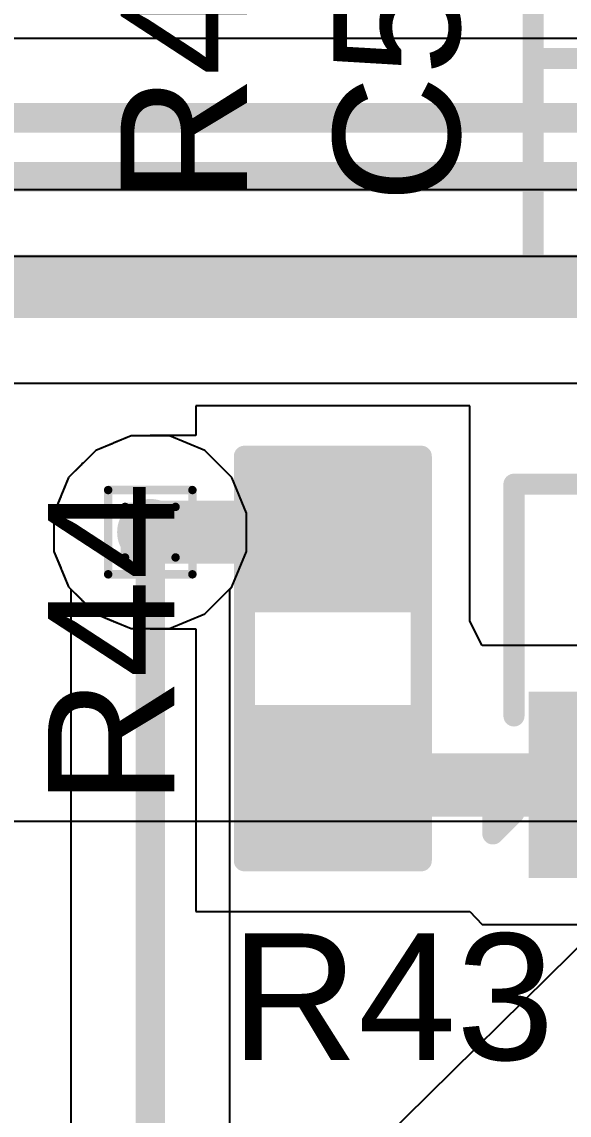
# Model space of a CAD drawing. Header units: inches. Extents: x -12 to 5357, y -8 to 5291.
# Drawn here: x 35.11 to 38.41, y 44.41 to 51 of the extents above; entities that cross this region are included whole.
import ezdxf

# ---------------------------------------------------------------- set-up
doc = ezdxf.new("R2010")
doc.units = ezdxf.units.IN
for name, color, linetype in [('Bottom Layer', 5, 'Continuous'), ('Drill Drawing', 1, 'Continuous'), ('Ground', 16, 'Continuous'), ('Power', 76, 'Continuous'), ('Top Layer', 1, 'Continuous'), ('Top Overlay', 2, 'Continuous'), ('Top Paste', 8, 'Continuous'), ('Top Solder', 216, 'Continuous'), ('Via Holes', 16, 'Continuous')]:
    doc.layers.add(name, color=color, linetype=linetype)
doc.styles.add('Arial', font='', dxfattribs={"height": 0.2})
doc.styles.get('Arial').set_extended_font_data('Arial')

# ---------------------------------------------------------------- blocks, each defined once
blk = doc.blocks.new('14_VSON__4_3__20')
at = {"layer": 'Top Solder'}
blk.add_line((-0.8678, -2.2778), (-5350.8161, -5279.0699), dxfattribs=at)
blk = doc.blocks.new('R___0603_26')
at = {"layer": 'Top Layer'}
for points in [[(-0.381, 0.4445), (-0.381, -0.4445), (-1.143, -0.4445), (-1.143, 0.4445)], [(1.143, 0.4445), (1.143, -0.4445), (0.381, -0.4445), (0.381, 0.4445)]]:
    blk.add_hatch(color=1, dxfattribs=at).paths.add_polyline_path(points)
at = {"layer": 'Top Paste'}
for points in [[(-0.381, 0.4445), (-0.381, -0.4445), (-1.143, -0.4445), (-1.143, 0.4445)], [(1.143, 0.4445), (1.143, -0.4445), (0.381, -0.4445), (0.381, 0.4445)]]:
    blk.add_hatch(color=8, dxfattribs=at).paths.add_polyline_path(points)
at = {"layer": 'Top Solder'}
for points in [[(-0.2794, 0.5461), (-0.2794, -0.5461), (-1.2446, -0.5461), (-1.2446, 0.5461)], [(1.2446, 0.5461), (1.2446, -0.5461), (0.2794, -0.5461), (0.2794, 0.5461)]]:
    blk.add_hatch(color=216, dxfattribs=at).paths.add_polyline_path(points)
at = {"layer": 'Top Overlay'}
for points in [[(-1.2192, -0.5334, 0.127, 0.127, 0), (-1.2192, 0.5334, 0.127, 0.127, 0)], [(1.2192, 0.5334, 0.127, 0.127, 0), (-1.2192, 0.5334, 0.127, 0.127, 0)], [(1.2192, -0.5334, 0.127, 0.127, 0), (1.2192, 0.5334, 0.127, 0.127, 0)], [(1.2192, -0.5334, 0.127, 0.127, 0), (-1.2192, -0.5334, 0.127, 0.127, 0)]]:
    blk.add_lwpolyline(points, format="xyseb", dxfattribs=at)
for points in [[(-1.25095, 0.5334, 0.0635, 0.0635, 1), (-1.18745, 0.5334, 0.0635, 0.0635, 1)], [(-1.25095, 0.5334, 0.0635, 0.0635, 1), (-1.18745, 0.5334, 0.0635, 0.0635, 1)], [(1.18745, 0.5334, 0.0635, 0.0635, 1), (1.25095, 0.5334, 0.0635, 0.0635, 1)], [(1.18745, 0.5334, 0.0635, 0.0635, 1), (1.25095, 0.5334, 0.0635, 0.0635, 1)], [(-1.25095, -0.5334, 0.0635, 0.0635, 1), (-1.18745, -0.5334, 0.0635, 0.0635, 1)], [(-1.25095, -0.5334, 0.0635, 0.0635, 1), (-1.18745, -0.5334, 0.0635, 0.0635, 1)], [(1.18745, -0.5334, 0.0635, 0.0635, 1), (1.25095, -0.5334, 0.0635, 0.0635, 1)], [(1.18745, -0.5334, 0.0635, 0.0635, 1), (1.25095, -0.5334, 0.0635, 0.0635, 1)]]:
    blk.add_lwpolyline(points, format="xyseb", close=True, dxfattribs=at)
blk = doc.blocks.new('SOT_23_59')
at = {"layer": 'Top Layer'}
for points in [[(-0.41, 1.46), (0.41, 1.46), (0.41, 0.54), (-0.41, 0.54)], [(-1.36, -0.54), (-0.54, -0.54), (-0.54, -1.46), (-1.36, -1.46)], [(0.54, -0.54), (1.36, -0.54), (1.36, -1.46), (0.54, -1.46)]]:
    blk.add_hatch(color=1, dxfattribs=at).paths.add_polyline_path(points)
at = {"layer": 'Top Paste'}
for points in [[(-0.41, 1.46), (0.41, 1.46), (0.41, 0.54), (-0.41, 0.54)], [(-1.36, -0.54), (-0.54, -0.54), (-0.54, -1.46), (-1.36, -1.46)], [(0.54, -0.54), (1.36, -0.54), (1.36, -1.46), (0.54, -1.46)]]:
    blk.add_hatch(color=8, dxfattribs=at).paths.add_polyline_path(points)
at = {"layer": 'Top Solder'}
for points in [[(-0.5116, 1.5616), (0.5116, 1.5616), (0.5116, 0.4384), (-0.5116, 0.4384)], [(-1.4616, -0.4384), (-0.4384, -0.4384), (-0.4384, -1.5616), (-1.4616, -1.5616)], [(0.4384, -0.4384), (1.4616, -0.4384), (1.4616, -1.5616), (0.4384, -1.5616)]]:
    blk.add_hatch(color=216, dxfattribs=at).paths.add_polyline_path(points)
at = {"layer": 'Top Overlay'}
for points in [[(-1.5494, 0.8128, 0.127, 0.127, 0), (-0.5588, 0.8128, 0.127, 0.127, 0)], [(-1.5494, 0.8128, 0.127, 0.127, 0), (-1.5494, -0.5842, 0.127, 0.127, 0)], [(0.5588, 0.8128, 0.127, 0.127, 0), (1.5494, 0.8128, 0.127, 0.127, 0)], [(1.5494, -0.5842, 0.127, 0.127, 0), (1.5494, 0.8128, 0.127, 0.127, 0)], [(-0.3302, -0.7874, 0.127, 0.127, 0), (0.3302, -0.7874, 0.127, 0.127, 0)], [(-1.6764, -1.2954, 0.127, 0.127, 0), (-1.6764, -1.0414, 0.127, 0.127, 0)], [(-1.6764, -1.0414, 0.127, 0.127, 0), (-1.5494, -1.1684, 0.127, 0.127, 0)], [(-1.6764, -1.2954, 0.127, 0.127, 0), (-1.5494, -1.1684, 0.127, 0.127, 0)]]:
    blk.add_lwpolyline(points, format="xyseb", dxfattribs=at)
for points in [[(-1.5812, 0.8128, 0.0635, 0.0635, 1), (-1.5177, 0.8128, 0.0635, 0.0635, 1)], [(-1.5812, 0.8128, 0.0635, 0.0635, 1), (-1.5177, 0.8128, 0.0635, 0.0635, 1)], [(-0.5905, 0.8128, 0.0635, 0.0635, 1), (-0.5271, 0.8128, 0.0635, 0.0635, 1)], [(0.5271, 0.8128, 0.0635, 0.0635, 1), (0.5905, 0.8128, 0.0635, 0.0635, 1)], [(1.5177, 0.8128, 0.0635, 0.0635, 1), (1.5812, 0.8128, 0.0635, 0.0635, 1)], [(1.5177, 0.8128, 0.0635, 0.0635, 1), (1.5812, 0.8128, 0.0635, 0.0635, 1)], [(-1.5812, -0.5842, 0.0635, 0.0635, 1), (-1.5176, -0.5842, 0.0635, 0.0635, 1)], [(1.5176, -0.5842, 0.0635, 0.0635, 1), (1.5812, -0.5842, 0.0635, 0.0635, 1)], [(-0.3619, -0.7874, 0.0635, 0.0635, 1), (-0.2984, -0.7874, 0.0635, 0.0635, 1)], [(0.2984, -0.7874, 0.0635, 0.0635, 1), (0.3619, -0.7874, 0.0635, 0.0635, 1)], [(-1.7082, -1.0414, 0.0635, 0.0635, 1), (-1.6446, -1.0414, 0.0635, 0.0635, 1)], [(-1.7082, -1.0414, 0.0635, 0.0635, 1), (-1.6446, -1.0414, 0.0635, 0.0635, 1)], [(-1.5812, -1.1684, 0.0635, 0.0635, 1), (-1.5176, -1.1684, 0.0635, 0.0635, 1)], [(-1.5812, -1.1684, 0.0635, 0.0635, 1), (-1.5176, -1.1684, 0.0635, 0.0635, 1)], [(-1.7082, -1.2954, 0.0635, 0.0635, 1), (-1.6446, -1.2954, 0.0635, 0.0635, 1)], [(-1.7082, -1.2954, 0.0635, 0.0635, 1), (-1.6446, -1.2954, 0.0635, 0.0635, 1)]]:
    blk.add_lwpolyline(points, format="xyseb", close=True, dxfattribs=at)

msp = doc.modelspace()

# ---------------------------------------------------------------- hatches: boundary and pattern name
at = {"layer": 'Bottom Layer'}
h = msp.add_hatch(color=5, dxfattribs=at)
edge = h.paths.add_edge_path()
edge.add_arc((35.8856, 47.9214), 0.2, 0, 360)
at = {"layer": 'Ground'}
h = msp.add_hatch(color=16, dxfattribs=at)
edge = h.paths.add_edge_path()
edge.add_arc((35.8856, 47.9214), 0.2, 0, 360)
at = {"layer": 'Power'}
h = msp.add_hatch(color=76, dxfattribs=at)
edge = h.paths.add_edge_path()
edge.add_arc((35.8856, 47.9214), 0.2, 0, 360)
at = {"layer": 'Top Layer'}
h = msp.add_hatch(color=1, dxfattribs=at)
edge = h.paths.add_edge_path()
edge.add_arc((35.8856, 47.9214), 0.2, 0, 360)
at = {"layer": 'Via Holes'}
h = msp.add_hatch(color=7, dxfattribs=at)
edge = h.paths.add_edge_path()
edge.add_arc((35.8856, 47.9214), 0.1, 0, 360)

# ---------------------------------------------------------------- linework, layer by layer
at = {"layer": 'Bottom Layer'}
for p, q in [((39.624, 49.9857), (33.401, 49.9857)), ((33.401, 48.8203), (39.624, 48.8203)), ((35.77, 48.5024), (35.5565, 48.4139)), ((36.0011, 48.5024), (35.77, 48.5024)), ((36.2147, 48.4139), (36.0011, 48.5024)), ((35.5565, 48.4139), (35.393, 48.2505)), ((36.3781, 48.2505), (36.2147, 48.4139)), ((35.393, 48.2505), (35.3046, 48.0369)), ((36.4666, 48.0369), (36.3781, 48.2505)), ((35.3046, 48.0369), (35.3046, 47.8058)), ((36.4666, 47.8058), (36.4666, 48.0369)), ((35.3046, 47.8058), (35.393, 47.5922)), ((36.3781, 47.5922), (36.4666, 47.8058)), ((35.393, 47.5922), (35.4065, 47.5788)), ((36.3647, 47.5788), (36.3781, 47.5922)), ((35.4065, 47.5788), (35.4065, 38.0501)), ((36.3647, 28.7263), (36.3647, 47.5788))]:
    msp.add_line(p, q, dxfattribs=at)
for points in [[(33.401, 49.403, 0.381, 0.381, 0), (39.624, 49.403, 0.381, 0.381, 0)], [(35.8856, 28.7263, 0.1778, 0.1778, 0), (35.8856, 47.9214, 0.1778, 0.1778, 0)]]:
    msp.add_lwpolyline(points, format="xyseb", dxfattribs=at)
msp.add_lwpolyline([(35.8411, 47.9214, 0.0889, 0.0889, 1), (35.93, 47.9214, 0.0889, 0.0889, 1)], format="xyseb", close=True, dxfattribs=at)
at = {"layer": 'Drill Drawing'}
for points in [[(35.6316, 48.1754, 0.0508, 0.0508, 0), (36.1396, 48.1754, 0.0508, 0.0508, 0)], [(35.6316, 47.6674, 0.0508, 0.0508, 0), (35.6316, 48.1754, 0.0508, 0.0508, 0)], [(36.1396, 47.6674, 0.0508, 0.0508, 0), (36.1396, 48.1754, 0.0508, 0.0508, 0)], [(35.7332, 48.0738, 0.0508, 0.0508, 0), (36.038, 48.0738, 0.0508, 0.0508, 0)], [(35.7332, 47.769, 0.0508, 0.0508, 0), (35.7332, 48.0738, 0.0508, 0.0508, 0)], [(36.038, 47.769, 0.0508, 0.0508, 0), (36.038, 48.0738, 0.0508, 0.0508, 0)], [(35.7332, 47.769, 0.0508, 0.0508, 0), (36.038, 47.769, 0.0508, 0.0508, 0)], [(35.6316, 47.6674, 0.0508, 0.0508, 0), (36.1396, 47.6674, 0.0508, 0.0508, 0)]]:
    msp.add_lwpolyline(points, format="xyseb", dxfattribs=at)
for points in [[(35.6189, 48.1754, 0.0254, 0.0254, 1), (35.6443, 48.1754, 0.0254, 0.0254, 1)], [(35.6189, 48.1754, 0.0254, 0.0254, 1), (35.6443, 48.1754, 0.0254, 0.0254, 1)], [(36.1269, 48.1754, 0.0254, 0.0254, 1), (36.1523, 48.1754, 0.0254, 0.0254, 1)], [(36.1269, 48.1754, 0.0254, 0.0254, 1), (36.1523, 48.1754, 0.0254, 0.0254, 1)], [(35.7205, 48.0738, 0.0254, 0.0254, 1), (35.7459, 48.0738, 0.0254, 0.0254, 1)], [(35.7205, 48.0738, 0.0254, 0.0254, 1), (35.7459, 48.0738, 0.0254, 0.0254, 1)], [(36.0253, 48.0738, 0.0254, 0.0254, 1), (36.0507, 48.0738, 0.0254, 0.0254, 1)], [(36.0253, 48.0738, 0.0254, 0.0254, 1), (36.0507, 48.0738, 0.0254, 0.0254, 1)], [(35.7205, 47.769, 0.0254, 0.0254, 1), (35.7459, 47.769, 0.0254, 0.0254, 1)], [(35.7205, 47.769, 0.0254, 0.0254, 1), (35.7459, 47.769, 0.0254, 0.0254, 1)], [(36.0253, 47.769, 0.0254, 0.0254, 1), (36.0507, 47.769, 0.0254, 0.0254, 1)], [(36.0253, 47.769, 0.0254, 0.0254, 1), (36.0507, 47.769, 0.0254, 0.0254, 1)], [(35.6189, 47.6674, 0.0254, 0.0254, 1), (35.6443, 47.6674, 0.0254, 0.0254, 1)], [(35.6189, 47.6674, 0.0254, 0.0254, 1), (35.6443, 47.6674, 0.0254, 0.0254, 1)], [(36.1269, 47.6674, 0.0254, 0.0254, 1), (36.1523, 47.6674, 0.0254, 0.0254, 1)], [(36.1269, 47.6674, 0.0254, 0.0254, 1), (36.1523, 47.6674, 0.0254, 0.0254, 1)]]:
    msp.add_lwpolyline(points, format="xyseb", close=True, dxfattribs=at)
at = {"layer": 'Ground'}
for p, q in [((35.77, 48.5024), (35.5565, 48.4139)), ((36.0011, 48.5024), (35.77, 48.5024)), ((36.2147, 48.4139), (36.0011, 48.5024)), ((35.5565, 48.4139), (35.393, 48.2505)), ((36.3781, 48.2505), (36.2147, 48.4139)), ((35.393, 48.2505), (35.3046, 48.0369)), ((36.4666, 48.0369), (36.3781, 48.2505)), ((35.3046, 48.0369), (35.3046, 47.8058)), ((36.4666, 47.8058), (36.4666, 48.0369)), ((35.3046, 47.8058), (35.393, 47.5922)), ((36.3781, 47.5922), (36.4666, 47.8058)), ((35.393, 47.5922), (35.5565, 47.4288)), ((36.2147, 47.4288), (36.3781, 47.5922)), ((35.5565, 47.4288), (35.77, 47.3404)), ((36.0011, 47.3404), (36.2147, 47.4288)), ((35.77, 47.3404), (36.0011, 47.3404))]:
    msp.add_line(p, q, dxfattribs=at)
at = {"layer": 'Power'}
for p, q in [((35.77, 48.5024), (35.5565, 48.4139)), ((36.0011, 48.5024), (35.77, 48.5024)), ((36.2147, 48.4139), (36.0011, 48.5024)), ((35.5565, 48.4139), (35.393, 48.2505)), ((36.3781, 48.2505), (36.2147, 48.4139)), ((35.393, 48.2505), (35.3046, 48.0369)), ((36.4666, 48.0369), (36.3781, 48.2505)), ((35.3046, 48.0369), (35.3046, 47.8058)), ((36.4666, 47.8058), (36.4666, 48.0369)), ((35.3046, 47.8058), (35.393, 47.5922)), ((36.3781, 47.5922), (36.4666, 47.8058)), ((35.393, 47.5922), (35.5565, 47.4288)), ((36.2147, 47.4288), (36.3781, 47.5922)), ((35.5565, 47.4288), (35.77, 47.3404)), ((36.0011, 47.3404), (36.2147, 47.4288)), ((35.77, 47.3404), (36.0011, 47.3404)), ((45.6117, 46.1779), (32.5628, 46.1779))]:
    msp.add_line(p, q, dxfattribs=at)
at = {"layer": 'Top Layer'}
for p, q in [((45.0616, 50.8981), (30.3995, 50.8981)), ((30.2522, 49.5843), (38.9991, 49.5843)), ((37.8119, 48.6837), (36.1609, 48.6837)), ((36.1609, 48.6837), (36.1609, 48.5042)), ((37.8119, 47.3854), (37.8119, 48.6837)), ((35.6551, 48.4548), (35.5565, 48.4139)), ((35.6628, 48.4599), (35.6551, 48.4548)), ((35.6718, 48.4617), (35.6628, 48.4599)), ((35.77, 48.5024), (35.6718, 48.4617)), ((35.8763, 48.5024), (35.77, 48.5024)), ((35.8857, 48.5042), (35.8763, 48.5024)), ((36.1609, 48.5042), (35.8857, 48.5042)), ((35.5565, 48.4139), (35.481, 48.3384)), ((35.4687, 48.3261), (35.393, 48.2505)), ((35.4735, 48.3334), (35.4687, 48.3261)), ((35.4737, 48.3336), (35.4735, 48.3334)), ((35.481, 48.3384), (35.4737, 48.3336)), ((35.393, 48.2505), (35.3521, 48.1516)), ((35.3455, 48.1358), (35.3046, 48.0369)), ((35.3472, 48.1443), (35.3455, 48.1358)), ((35.3521, 48.1516), (35.3472, 48.1443)), ((35.3046, 48.0369), (35.3046, 47.9299)), ((35.3046, 47.9299), (35.3029, 47.9214)), ((35.3029, 47.9214), (35.3046, 47.9128)), ((35.3046, 47.9128), (35.3046, 47.8058)), ((35.3046, 47.8058), (35.3455, 47.7069)), ((35.3455, 47.7069), (35.3472, 47.6984)), ((35.3472, 47.6984), (35.3521, 47.6911)), ((35.3521, 47.6911), (35.393, 47.5922)), ((35.393, 47.5922), (35.4687, 47.5166)), ((35.4687, 47.5166), (35.4735, 47.5093)), ((35.4735, 47.5093), (35.4808, 47.5045)), ((35.4808, 47.5045), (35.5565, 47.4288)), ((35.5565, 47.4288), (35.6553, 47.3878)), ((35.6553, 47.3878), (35.6626, 47.383)), ((37.887, 47.2387), (37.8119, 47.3854)), ((35.6626, 47.383), (35.6711, 47.3813)), ((35.6711, 47.3813), (35.77, 47.3404)), ((35.77, 47.3404), (35.877, 47.3404)), ((35.877, 47.3404), (35.8856, 47.3387)), ((35.8856, 47.3387), (35.8865, 47.3388)), ((35.8865, 47.3388), (36.1609, 47.3388)), ((36.1609, 47.3388), (36.1609, 45.6357)), ((39.469, 47.2387), (37.887, 47.2387)), ((36.1609, 45.6357), (37.8119, 45.6357)), ((37.8119, 45.6357), (37.887, 45.5567)), ((37.887, 45.5567), (37.887, 45.5567)), ((37.887, 45.5567), (38.5485, 45.5567))]:
    msp.add_line(p, q, dxfattribs=at)
for points in [[(30.3995, 50.419, 0.1778, 0.1778, 0), (45.0616, 50.419, 0.1778, 0.1778, 0)], [(30.2522, 50.0634, 0.1778, 0.1778, 0), (44.1452, 50.0634, 0.1778, 0.1778, 0)], [(35.8856, 47.9214, 0.381, 0.381, 0), (35.8857, 47.9215, 0.381, 0.381, 0)], [(35.8857, 47.9215, 0.381, 0.381, 0), (36.9862, 47.9215, 0.381, 0.381, 0)], [(36.9862, 47.9215, 0.381, 0.381, 0), (36.9864, 47.9217, 0.381, 0.381, 0)], [(36.9864, 46.3977, 0.381, 0.381, 0), (38.678, 46.3977, 0.381, 0.381, 0)]]:
    msp.add_lwpolyline(points, format="xyseb", dxfattribs=at)
for points in [[(35.7903, 47.9214, 0.1905, 0.1905, 1), (35.9808, 47.9214, 0.1905, 0.1905, 1)], [(35.7905, 47.9215, 0.1905, 0.1905, 1), (35.981, 47.9215, 0.1905, 0.1905, 1)], [(35.7905, 47.9215, 0.1905, 0.1905, 1), (35.981, 47.9215, 0.1905, 0.1905, 1)], [(36.891, 47.9215, 0.1905, 0.1905, 1), (37.0815, 47.9215, 0.1905, 0.1905, 1)], [(36.891, 47.9215, 0.1905, 0.1905, 1), (37.0815, 47.9215, 0.1905, 0.1905, 1)], [(36.8912, 47.9217, 0.1905, 0.1905, 1), (37.0817, 47.9217, 0.1905, 0.1905, 1)], [(36.8912, 46.3977, 0.1905, 0.1905, 1), (37.0817, 46.3977, 0.1905, 0.1905, 1)]]:
    msp.add_lwpolyline(points, format="xyseb", close=True, dxfattribs=at)
at = {"layer": 'Top Overlay'}
for points in [[(38.1937, 49.53, 0.127, 0.127, 0), (38.1937, 52.022, 0.127, 0.127, 0)], [(38.1937, 50.776, 0.127, 0.127, 0), (42.0412, 50.776, 0.127, 0.127, 0)], [(35.6497, 49.53, 0.127, 0.127, 0), (38.1937, 49.53, 0.127, 0.127, 0)]]:
    msp.add_lwpolyline(points, format="xyseb", dxfattribs=at)
for points in [[(38.162, 50.776, 0.0635, 0.0635, 1), (38.2255, 50.776, 0.0635, 0.0635, 1)], [(35.6179, 49.53, 0.0635, 0.0635, 1), (35.6814, 49.53, 0.0635, 0.0635, 1)], [(38.162, 49.53, 0.0635, 0.0635, 1), (38.2255, 49.53, 0.0635, 0.0635, 1)], [(38.162, 49.53, 0.0635, 0.0635, 1), (38.2255, 49.53, 0.0635, 0.0635, 1)]]:
    msp.add_lwpolyline(points, format="xyseb", close=True, dxfattribs=at)

# ---------------------------------------------------------------- block references
for name, p, rotation in [('14_VSON__4_3__20', (6.3967, 12.3683), 180), ('R___0603_26', (36.9864, 47.1597), 270)]:
    msp.add_blockref(name, p, dxfattribs=dict(rotation=rotation))
msp.add_blockref('SOT_23_59', (39.628, 47.3977))

# ---------------------------------------------------------------- texts
at = {"layer": 'Top Overlay', "style": 'Arial'}
for s, p in [('R40', (36.4686, 49.9049)), ('C50', (37.7519, 49.9049)), ('R44', (36.0305, 46.2724))]:
    msp.add_text(s, height=0.762, rotation=90, dxfattribs=at).set_placement(p)
msp.add_text('R43', height=0.762, dxfattribs=at).set_placement((36.3697, 44.7404))

doc.saveas('drawing.dxf')
